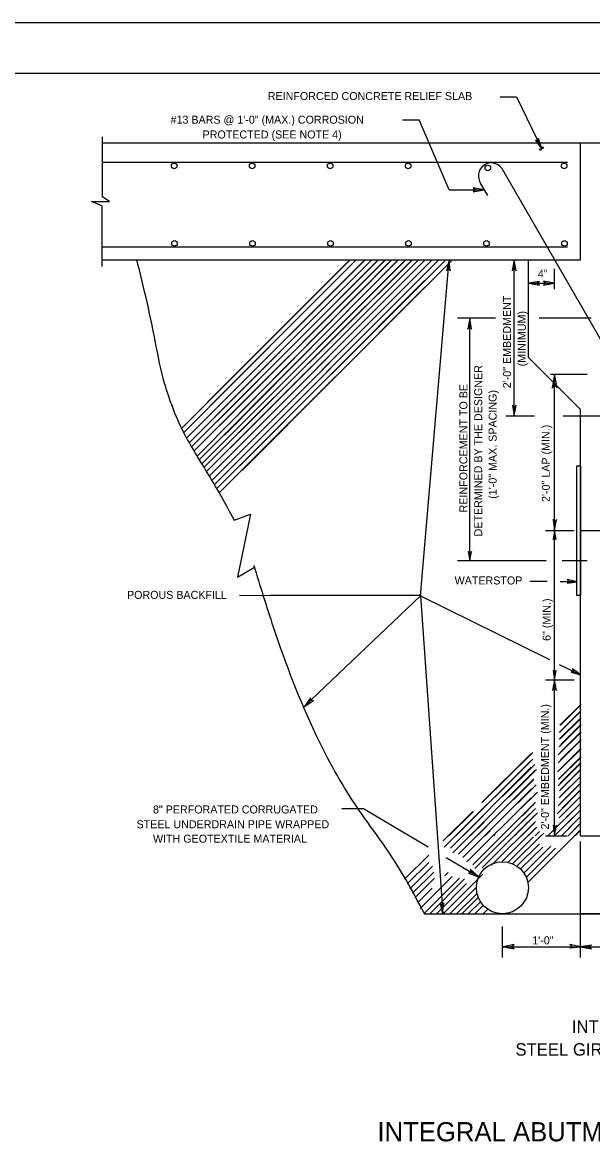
# Model space of a CAD drawing. Extents: x 499999.87 to 500002.82, y 499999.96 to 500001.79.
# Drawn here: x 500001.346 to 500001.813, y 500000.874 to 500001.792 of the extents above; entities that cross this region are included whole.
import ezdxf

# ---------------------------------------------------------------- set-up
doc = ezdxf.new("R2010")
doc.units = 0
for name, color, linetype in [('1', 7, 'Continuous'), ('2', 7, 'Continuous'), ('40', 7, 'Continuous'), ('51', 7, 'Continuous'), ('53', 7, 'Continuous')]:
    doc.layers.add(name, color=color, linetype=linetype)

msp = doc.modelspace()

# ---------------------------------------------------------------- linework, layer by layer
at = {"layer": '1'}
for p, q in [((499999.86647, 500001.79167), (500002.8248, 500001.79167)), ((500000.03314, 500001.75), (500002.78314, 500001.75)), ((500001.73753, 500001.73064), (500001.75098, 500001.73064)), ((500001.75098, 500001.73064), (500001.77165, 500001.68766)), ((500001.65748, 500001.71194), (500001.67093, 500001.71194)), ((500001.69554, 500001.65453), (500001.67093, 500001.71194)), ((500001.41076, 500001.69291), (500002.29921, 500001.69291)), ((500001.80348, 500001.59711), (500001.80348, 500001.69291)), ((500001.69554, 500001.65453), (500001.72441, 500001.65453)), ((500001.41076, 500001.59711), (500001.80348, 500001.59711)), ((500001.67221, 500001.32185), (500001.69556, 500001.59698)), ((500001.7395, 500001.59711), (500001.76083, 500001.59711)), ((500001.74902, 500001.46916), (500001.74902, 500001.59711)), ((500001.76083, 500001.51706), (500001.76083, 500001.59711)), ((500001.78215, 500001.57316), (500001.78215, 500001.58957)), ((500001.76083, 500001.57808), (500001.78215, 500001.57808)), ((500001.70243, 500001.54954), (500001.7336, 500001.54954)), ((500001.7126, 500001.35039), (500001.7126, 500001.54954)), ((500001.76936, 500001.54954), (500001.81201, 500001.54954)), ((500001.76083, 500001.51706), (500001.80348, 500001.47441)), ((500001.77887, 500001.50328), (500001.80873, 500001.50328)), ((500001.78215, 500001.37533), (500001.78215, 500001.50328)), ((500001.80348, 500001.125), (500001.80348, 500001.47441)), ((500001.74213, 500001.46916), (500001.76575, 500001.46916)), ((500001.78924, 500001.46916), (500001.82283, 500001.46916)), ((500001.51937, 500001.3836), (500001.5328, 500001.38876)), ((500001.5328, 500001.38876), (500001.52214, 500001.33694)), ((500001.77461, 500001.37533), (500001.79823, 500001.37533)), ((500001.78215, 500001.25295), (500001.78215, 500001.37533)), ((500001.80348, 500001.37533), (500001.99541, 500001.37533)), ((500001.52214, 500001.33694), (500001.53597, 500001.34511)), ((500001.70243, 500001.35055), (500001.77517, 500001.35055)), ((500001.78846, 500001.35055), (500001.80874, 500001.35055)), ((500001.76195, 500001.33385), (500001.77592, 500001.33385)), ((500001.78657, 500001.33348), (500001.80045, 500001.33348)), ((500001.67221, 500001.32185), (500001.52375, 500001.32187)), ((500001.67275, 500001.32196), (500001.54892, 500001.32198)), ((500001.67221, 500001.32185), (500001.57672, 500001.23099)), ((500001.67221, 500001.32185), (500001.6905, 500001.06118)), ((500001.67221, 500001.32185), (500001.77784, 500001.2696)), ((500001.78599, 500001.26557), (500001.80348, 500001.25692)), ((500001.77461, 500001.25295), (500001.79823, 500001.25295)), ((500001.78215, 500001.125), (500001.78215, 500001.25295)), ((500001.62543, 500001.14734), (500001.6785, 500001.11602)), ((500001.77461, 500001.125), (500001.79232, 500001.125)), ((500001.80348, 500001.125), (500001.99541, 500001.125)), ((500001.80348, 500001.125), (500001.99541, 500001.125)), ((500001.80348, 500001.05676), (500001.80348, 500001.11483)), ((500001.69328, 500001.1073), (500001.71999, 500001.09154)), ((500001.80348, 500001.02526), (500001.80348, 500001.11122)), ((500001.67552, 500001.06102), (500001.99541, 500001.06102)), ((500001.80348, 500001.06135), (500001.89961, 500001.06135)), ((500001.80348, 500001.03412), (500001.89928, 500001.03412))]:
    msp.add_line(p, q, dxfattribs=at)
for points in [[(500001.77165, 500001.68766), (500001.76903, 500001.69652), (500001.7687, 500001.6939), (500001.7664, 500001.69521)], [(500001.72441, 500001.65453), (500001.71522, 500001.65617), (500001.71752, 500001.65453), (500001.71522, 500001.65289)], [(500001.69554, 500001.59678), (500001.69357, 500001.58825), (500001.69521, 500001.5899), (500001.69652, 500001.58793)], [(500001.74902, 500001.59711), (500001.74738, 500001.58793), (500001.74902, 500001.59022), (500001.75066, 500001.58793)], [(500001.76083, 500001.57808), (500001.76969, 500001.57644), (500001.76739, 500001.57808), (500001.76969, 500001.5794)], [(500001.78215, 500001.57808), (500001.77297, 500001.57972), (500001.77526, 500001.57808), (500001.77297, 500001.57644)], [(500001.7126, 500001.54954), (500001.71096, 500001.54035), (500001.7126, 500001.54265), (500001.71391, 500001.54035)], [(500001.78215, 500001.50328), (500001.78018, 500001.4918), (500001.78215, 500001.49475), (500001.78412, 500001.49213)], [(500001.74902, 500001.46916), (500001.75066, 500001.47802), (500001.74902, 500001.47572), (500001.7477, 500001.47802)], [(500001.78215, 500001.37533), (500001.78379, 500001.38419), (500001.78215, 500001.38189), (500001.78084, 500001.38419)], [(500001.78215, 500001.37533), (500001.78084, 500001.36778), (500001.78215, 500001.36942), (500001.78346, 500001.36778)], [(500001.7126, 500001.35039), (500001.71391, 500001.35794), (500001.7126, 500001.3563), (500001.71129, 500001.35794)], [(500001.80052, 500001.33333), (500001.79232, 500001.33497), (500001.79429, 500001.33333), (500001.79232, 500001.33202)], [(500001.78215, 500001.25295), (500001.78346, 500001.2605), (500001.78215, 500001.25886), (500001.78084, 500001.2605)], [(500001.80348, 500001.25689), (500001.79692, 500001.26181), (500001.7979, 500001.25951), (500001.7956, 500001.25919)], [(500001.78215, 500001.25295), (500001.78051, 500001.24409), (500001.78215, 500001.24639), (500001.78379, 500001.24409)], [(500001.5771, 500001.23097), (500001.58432, 500001.23589), (500001.58169, 500001.23556), (500001.58202, 500001.23819)], [(500001.78215, 500001.125), (500001.78379, 500001.13386), (500001.78215, 500001.13156), (500001.78084, 500001.13386)], [(500001.78215, 500001.125), (500001.78379, 500001.13386), (500001.78215, 500001.13156), (500001.78084, 500001.13386)], [(500001.71982, 500001.09154), (500001.71293, 500001.09744), (500001.71424, 500001.09482), (500001.71161, 500001.09449)], [(500001.69029, 500001.06102), (500001.69127, 500001.07021), (500001.68996, 500001.06791), (500001.68832, 500001.06955)], [(500001.73983, 500001.03412), (500001.74902, 500001.03248), (500001.74639, 500001.03412), (500001.74902, 500001.03609)], [(500001.80348, 500001.03412), (500001.79462, 500001.03609), (500001.79659, 500001.03412), (500001.79462, 500001.03314)], [(500001.80348, 500001.03412), (500001.81234, 500001.03248), (500001.80971, 500001.03412), (500001.81234, 500001.03543)]]:
    msp.add_lwpolyline(points, close=True, dxfattribs=at)
msp.add_circle((500001.73931, 500001.08251), 0.02133, dxfattribs=at)
for points in [[(500001.77297, 500001.68832), (500001.77297, 500001.68898), (500001.77264, 500001.6893), (500001.77231, 500001.6893), (500001.77165, 500001.68865), (500001.77165, 500001.68832), (500001.77133, 500001.68766), (500001.77067, 500001.68701), (500001.77001, 500001.68701), (500001.77001, 500001.68734), (500001.76969, 500001.68799)], [(500001.43932, 500001.59701), (500001.45249, 500001.5399), (500001.46009, 500001.50335), (500001.47835, 500001.45461), (500001.50269, 500001.41349), (500001.51937, 500001.3836)], [(500001.53536, 500001.34694), (500001.55137, 500001.29623), (500001.58637, 500001.2079), (500001.61984, 500001.1485), (500001.64874, 500001.10738), (500001.67533, 500001.06118)]]:
    msp.add_spline(points, degree=3, dxfattribs=at)
at = {"layer": '2'}
for p, q in [((500001.41098, 500001.69794), (500001.41098, 500001.64911)), ((500001.41076, 500001.67717), (500001.79265, 500001.67717)), ((500001.84602, 500001.48649), (500001.73888, 500001.67207)), ((500001.72732, 500001.64969), (500001.72166, 500001.65948)), ((500001.41098, 500001.59153), (500001.41098, 500001.64135)), ((500001.41076, 500001.60761), (500001.79265, 500001.60761))]:
    msp.add_line(p, q, dxfattribs=at)
msp.add_lwpolyline([(500001.41076, 500001.6414), (500001.40223, 500001.64501), (500001.41699, 500001.64501), (500001.41076, 500001.64895)], dxfattribs=at)
msp.add_lwpolyline([(500001.80045, 500001.42824), (500001.8034, 500001.42824), (500001.8034, 500001.32194), (500001.80045, 500001.32194)], close=True, dxfattribs=at)
for centre in [(500001.47013, 500001.67402), (500001.53411, 500001.67402), (500001.59809, 500001.67402), (500001.66206, 500001.67402), (500001.7274, 500001.67238), (500001.79001, 500001.67402), (500001.47038, 500001.61055), (500001.53436, 500001.61055), (500001.59833, 500001.61055), (500001.66231, 500001.61055), (500001.72628, 500001.61055), (500001.79026, 500001.61055), (500001.79026, 500001.61055)]:
    msp.add_circle(centre, 0.00227, dxfattribs=at)
for start, end in [(126.18054, 216.17524), (36.1751, 126.16253)]:
    msp.add_arc((500001.73027, 500001.66578), 0.01066, start, end, dxfattribs=at)
at = {"layer": '40'}
for p, q in [((500001.60761, 500001.14731), (500001.62566, 500001.14731)), ((500001.80348, 500001.08333), (500001.80348, 500001.12041)), ((500001.80348, 500001.08333), (500001.80348, 500001.11056)), ((500001.7395, 500001.02526), (500001.7395, 500001.05085)), ((500001.73983, 500001.03412), (500001.80381, 500001.03412))]:
    msp.add_line(p, q, dxfattribs=at)
at = {"layer": '51'}
for p, q in [((500001.47638, 500001.45899), (500001.61417, 500001.59678)), ((500001.47802, 500001.45571), (500001.61909, 500001.59678)), ((500001.48064, 500001.45112), (500001.62631, 500001.59678)), ((500001.48261, 500001.44751), (500001.63189, 500001.59678)), ((500001.48458, 500001.44423), (500001.63747, 500001.59678)), ((500001.48655, 500001.44062), (500001.64304, 500001.59678)), ((500001.48917, 500001.43635), (500001.64829, 500001.59678)), ((500001.49081, 500001.4334), (500001.65387, 500001.59678)), ((500001.49311, 500001.43012), (500001.65978, 500001.59678)), ((500001.49475, 500001.42717), (500001.66535, 500001.59678)), ((500001.49672, 500001.42356), (500001.67028, 500001.59678)), ((500001.4977, 500001.48064), (500001.61417, 500001.59711)), ((500001.49902, 500001.41995), (500001.67552, 500001.59646)), ((500001.49934, 500001.47703), (500001.61942, 500001.59711)), ((500001.50098, 500001.41634), (500001.68143, 500001.59678)), ((500001.50197, 500001.47244), (500001.62664, 500001.59711)), ((500001.50328, 500001.41306), (500001.68701, 500001.59678)), ((500001.50361, 500001.4685), (500001.63222, 500001.59711)), ((500001.50492, 500001.40945), (500001.69259, 500001.59678)), ((500001.50558, 500001.4649), (500001.63747, 500001.59711)), ((500001.50689, 500001.40584), (500001.69816, 500001.59678)), ((500001.50755, 500001.46129), (500001.64304, 500001.59711)), ((500001.50951, 500001.45702), (500001.64829, 500001.59711)), ((500001.51148, 500001.45341), (500001.65387, 500001.59711)), ((500001.51312, 500001.45013), (500001.65978, 500001.59711)), ((500001.51444, 500001.44685), (500001.66535, 500001.59711)), ((500001.5164, 500001.44291), (500001.6706, 500001.59711)), ((500001.51837, 500001.4393), (500001.67552, 500001.59646)), ((500001.52034, 500001.4357), (500001.67552, 500001.59088)), ((500001.52198, 500001.43176), (500001.67552, 500001.5853)), ((500001.52395, 500001.42815), (500001.67552, 500001.58005)), ((500001.52592, 500001.42454), (500001.67552, 500001.57448)), ((500001.78648, 500001.21586), (500001.80329, 500001.23253)), ((500001.78691, 500001.21585), (500001.80383, 500001.23264)), ((500001.78608, 500001.20969), (500001.80348, 500001.22703)), ((500001.78617, 500001.21006), (500001.80329, 500001.22709)), ((500001.78582, 500001.198), (500001.80381, 500001.21604)), ((500001.78594, 500001.20415), (500001.80326, 500001.22147)), ((500001.78675, 500001.20453), (500001.80381, 500001.22158)), ((500001.7872, 500001.19983), (500001.80326, 500001.21593)), ((500001.78505, 500001.19131), (500001.80381, 500001.21007)), ((500001.78674, 500001.19344), (500001.80326, 500001.20995)), ((500001.78442, 500001.17752), (500001.80329, 500001.19628)), ((500001.78502, 500001.18488), (500001.80381, 500001.20367)), ((500001.78689, 500001.17955), (500001.80383, 500001.19639)), ((500001.7869, 500001.1872), (500001.80326, 500001.20356)), ((500001.69148, 500001.1158), (500001.76257, 500001.18656)), ((500001.70112, 500001.125), (500001.76421, 500001.18789)), ((500001.72258, 500001.15246), (500001.76276, 500001.19233)), ((500001.72312, 500001.15257), (500001.76428, 500001.1934)), ((500001.78537, 500001.1711), (500001.80383, 500001.18957)), ((500001.78596, 500001.17213), (500001.80329, 500001.18945)), ((500001.69681, 500001.11502), (500001.76301, 500001.18122)), ((500001.69856, 500001.11098), (500001.76593, 500001.17851)), ((500001.7394, 500001.15718), (500001.76585, 500001.18363)), ((500001.74441, 500001.1565), (500001.76719, 500001.17933)), ((500001.78498, 500001.16602), (500001.80383, 500001.18487)), ((500001.78618, 500001.16184), (500001.80348, 500001.17913)), ((500001.7864, 500001.16788), (500001.80329, 500001.18476)), ((500001.78684, 500001.16288), (500001.80329, 500001.17933)), ((500001.70332, 500001.11002), (500001.76503, 500001.17173)), ((500001.74841, 500001.15467), (500001.76472, 500001.17098)), ((500001.78504, 500001.14954), (500001.80348, 500001.16798)), ((500001.78598, 500001.15606), (500001.80348, 500001.17356)), ((500001.78667, 500001.15162), (500001.80329, 500001.16824)), ((500001.78694, 500001.15744), (500001.80329, 500001.17378)), ((500001.7069, 500001.1072), (500001.76322, 500001.16352)), ((500001.75185, 500001.15172), (500001.7671, 500001.16696)), ((500001.75455, 500001.1474), (500001.76802, 500001.16079)), ((500001.7841, 500001.14303), (500001.80348, 500001.1624)), ((500001.78829, 500001.1477), (500001.80329, 500001.16269)), ((500001.71028, 500001.10383), (500001.76302, 500001.15626)), ((500001.71511, 500001.10128), (500001.76655, 500001.15272)), ((500001.7558, 500001.14154), (500001.76547, 500001.1512)), ((500001.77657, 500001.125), (500001.80348, 500001.15157)), ((500001.78589, 500001.13975), (500001.80348, 500001.15715)), ((500001.79023, 500001.14426), (500001.80329, 500001.15715)), ((500001.79108, 500001.1396), (500001.80329, 500001.1516)), ((500001.69086, 500001.12099), (500001.71497, 500001.14491)), ((500001.6955, 500001.12516), (500001.71552, 500001.14502)), ((500001.7072, 500001.12498), (500001.72383, 500001.1416)), ((500001.71669, 500001.09817), (500001.76197, 500001.14344)), ((500001.72284, 500001.09887), (500001.76554, 500001.14158)), ((500001.74934, 500001.125), (500001.76821, 500001.14386)), ((500001.75494, 500001.13597), (500001.76634, 500001.14738)), ((500001.78215, 500001.125), (500001.80348, 500001.146)), ((500001.78773, 500001.125), (500001.80348, 500001.14075)), ((500001.7908, 500001.13382), (500001.80329, 500001.14606)), ((500001.79345, 500001.13111), (500001.80329, 500001.14094)), ((500001.71296, 500001.12498), (500001.72451, 500001.13655)), ((500001.71872, 500001.12498), (500001.72633, 500001.13259)), ((500001.73043, 500001.10092), (500001.76639, 500001.13689)), ((500001.73888, 500001.10383), (500001.7665, 500001.13145)), ((500001.75492, 500001.125), (500001.76558, 500001.13566)), ((500001.7605, 500001.125), (500001.76755, 500001.13205)), ((500001.79331, 500001.125), (500001.80348, 500001.13517)), ((500001.79813, 500001.13024), (500001.80329, 500001.13539)), ((500001.72512, 500001.12498), (500001.72929, 500001.12915)), ((500001.73218, 500001.12516), (500001.73351, 500001.12649)), ((500001.74392, 500001.10333), (500001.76469, 500001.12409)), ((500001.74412, 500001.12516), (500001.74503, 500001.12607)), ((500001.74757, 500001.10217), (500001.77109, 500001.12538)), ((500001.76021, 500001.08677), (500001.80329, 500001.12985)), ((500001.76608, 500001.125), (500001.76969, 500001.12861)), ((500001.771, 500001.125), (500001.77331, 500001.12728)), ((500001.79888, 500001.125), (500001.80348, 500001.12992)), ((500001.79888, 500001.125), (500001.80348, 500001.12959)), ((500001.79888, 500001.125), (500001.80348, 500001.12959)), ((500001.75111, 500001.10027), (500001.76962, 500001.11848)), ((500001.75412, 500001.09786), (500001.77239, 500001.11577)), ((500001.7569, 500001.09456), (500001.77898, 500001.11663)), ((500001.75888, 500001.09099), (500001.78292, 500001.11503)), ((500001.65906, 500001.08945), (500001.67906, 500001.10928)), ((500001.66126, 500001.08571), (500001.6789, 500001.10326)), ((500001.66351, 500001.08172), (500001.68197, 500001.10018)), ((500001.66565, 500001.078), (500001.68296, 500001.09535)), ((500001.69205, 500001.09235), (500001.69477, 500001.09506)), ((500001.66772, 500001.07441), (500001.68357, 500001.09027)), ((500001.67177, 500001.06554), (500001.698, 500001.09162)), ((500001.67522, 500001.06139), (500001.70407, 500001.09024)), ((500001.67971, 500001.06118), (500001.70833, 500001.08981)), ((500001.68514, 500001.06118), (500001.70999, 500001.08603)), ((500001.69069, 500001.06118), (500001.72321, 500001.0937)), ((500001.67005, 500001.07035), (500001.68176, 500001.08206)), ((500001.69623, 500001.06118), (500001.71799, 500001.08294)), ((500001.70178, 500001.06118), (500001.71849, 500001.07789)), ((500001.70604, 500001.06118), (500001.71954, 500001.07451)), ((500001.71137, 500001.06118), (500001.72135, 500001.071)), ((500001.7167, 500001.06118), (500001.72367, 500001.06801)), ((500001.72353, 500001.06118), (500001.72726, 500001.06491))]:
    msp.add_line(p, q, dxfattribs=at)

# ---------------------------------------------------------------- texts
at = {"layer": '1'}
for s, height, p in [('REINFORCED CONCRETE RELIEF SLAB', 0.006561, (500001.54692, 500001.72802)), ('#13 BARS @ 1\'-0" (MAX.) CORROSION', 0.006561, (500001.46719, 500001.70866)), ('PROTECTED (SEE NOTE 4)', 0.006561, (500001.49344, 500001.69652)), ('4"', 0.006561, (500001.76837, 500001.58235)), ('WATERSTOP', 0.006561, (500001.70013, 500001.33104)), ('POROUS BACKFILL', 0.006561, (500001.43143, 500001.31923)), ('INTEGRAL ABUTMENT DETAIL', 0.0102362, (500001.79626, 500000.96358)), ('STEEL GIRDER ANCHORED TO PILE CAP', 0.0102362, (500001.75, 500000.94488)), ('INTEGRAL ABUTMENT CONSTRUCTION PROCEDURE', 0.015748, (500001.63681, 500000.87467))]:
    msp.add_text(s, height=height, dxfattribs=at).set_placement(p)
for s, p in [('2\'-0" EMBEDMENT', (500001.74639, 500001.4918)), ('(MINIMUM)', (500001.75853, 500001.50984)), ('DETERMINED BY THE DESIGNER', (500001.72277, 500001.37041)), ('REINFORCEMENT TO BE', (500001.71063, 500001.39009)), ('(1\'-0" MAX. SPACING)', (500001.73458, 500001.40125)), ('2\'-0" LAP (MIN.)', (500001.77822, 500001.39862)), ('6" (MIN.)', (500001.77887, 500001.28478)), ('2\'-0" EMBEDMENT (MIN.)', (500001.77756, 500001.13025))]:
    msp.add_text(s, height=0.006561, rotation=90, dxfattribs=at).set_placement(p)
at = {"layer": '53'}
for s, p in [('8" PERFORATED CORRUGATED', (500001.45276, 500001.14337)), ('STEEL UNDERDRAIN PIPE WRAPPED', (500001.4393, 500001.13123)), ('WITH GEOTEXTILE MATERIAL ', (500001.45276, 500001.11942)), ('1\'-0"', (500001.76378, 500001.03609))]:
    msp.add_text(s, height=0.006561, dxfattribs=at).set_placement(p)

doc.saveas('drawing.dxf')
